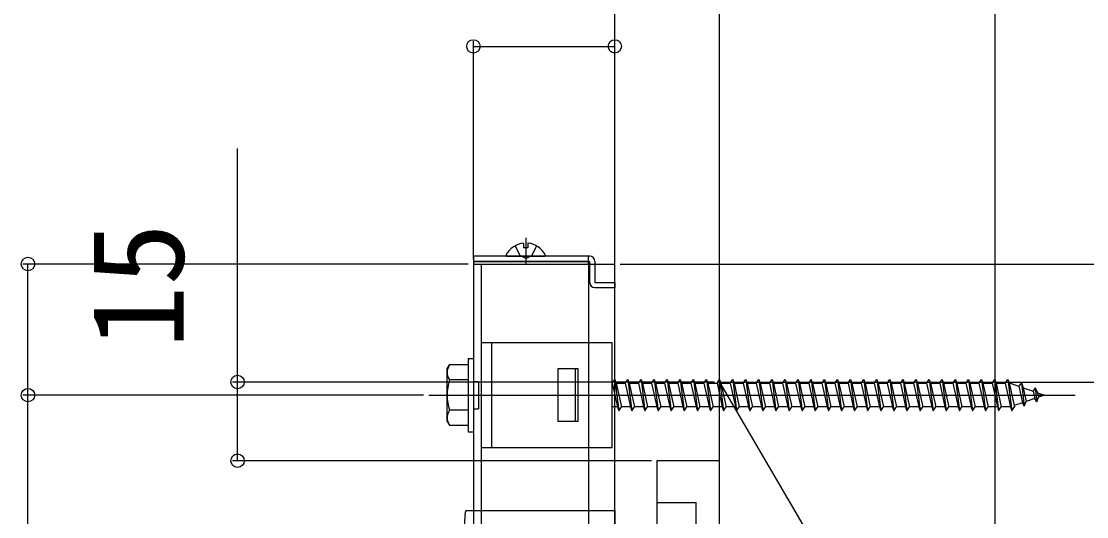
# Model space of a CAD drawing. Units: millimetres, scale not verified. Extents: x -1050 to 1050, y -1565 to 1556.
# Drawn here: x 114.7 to 318.1, y 606.8 to 701.3 of the extents above; entities that cross this region are included whole.
import ezdxf
from ezdxf.enums import TextEntityAlignment as Align

# ---------------------------------------------------------------- set-up
doc = ezdxf.new("R2010")
doc.units = ezdxf.units.MM
doc.header["$LTSCALE"] = 8
for name, color, linetype in [('0-4_YKK_12', 2, 'Continuous'), ('0-5_YKK_13', 4, 'Continuous'), ('0-6_YKK_D', 6, 'Continuous'), ('0-8_YSS_K', 3, 'Continuous')]:
    doc.layers.add(name, color=color, linetype=linetype)
doc.styles.add('ＭＳ ゴシック', font='')
doc.styles.get('ＭＳ ゴシック').set_extended_font_data('MS Gothic')

msp = doc.modelspace()

# ---------------------------------------------------------------- linework, layer by layer
at = {"layer": '0-4_YKK_12'}
for p, q in [((300.5, 1033), (300.5, 226.839)), ((210.999, 660.001), (210.999, 654.881)), ((201, 655.001), (228, 655.001)), ((201, 655.001), (201, 586.639)), ((202.5, 655.001), (202.5, 586.759)), ((223, 655.001), (223, 587.999)), ((228, 330.001), (228, 655.001)), ((197.5, 630.001), (232.5, 630.001))]:
    msp.add_line(p, q, dxfattribs=at)
at = {"layer": '0-5_YKK_13'}
for p, q in [((210.574, 658.979), (210.574, 658.101)), ((208.949, 658.467), (209.854, 656.651)), ((213.049, 658.467), (212.144, 656.651)), ((207.404, 656.501), (214.595, 656.501)), ((210.999, 656.043), (209.854, 656.651)), ((210.999, 656.043), (212.144, 656.651)), ((223, 655.501), (223, 656.501)), ((223.2, 655.001), (223.2, 655.501)), ((223.2, 651.501), (223.2, 655.001)), ((224.2, 655.501), (224.2, 655.001)), ((224.2, 655.001), (224.2, 651.501)), ((224.2, 651.501), (228, 651.501)), ((228, 651.501), (228, 650.501)), ((224.2, 650.501), (228, 650.501)), ((204.5, 620.001), (204.5, 640.001)), ((200, 637.001), (200, 623.001)), ((200, 637.001), (201, 637.001)), ((201, 637.001), (201, 623.001)), ((196, 635.001), (196.433, 635.751)), ((196, 625.001), (196, 635.001)), ((200, 635.751), (196.431, 635.751)), ((200, 635.751), (200, 624.251)), ((221, 635.001), (217.097, 635.001)), ((217.097, 635.001), (217.097, 625.001)), ((220.5, 625.001), (220.5, 635.001)), ((221, 625.001), (221, 635.001)), ((200, 632.888), (196.447, 632.888)), ((201, 632.601), (202, 632.601)), ((201.5, 632.601), (202, 632.601)), ((202, 632.601), (202, 627.401)), ((202, 632.601), (202, 627.401)), ((227.5, 632.251), (228, 633.001)), ((228, 633.001), (228.75, 627.001)), ((228, 633.001), (228.25, 632.251)), ((230.5, 633.001), (231.25, 627.001)), ((233, 633.001), (233.75, 627.001)), ((235.5, 633.001), (236.25, 627.001)), ((238, 633.001), (238.75, 627.001)), ((240.5, 633.001), (241.25, 627.001)), ((243, 633.001), (243.75, 627.001)), ((245.5, 633.001), (246.25, 627.001)), ((248, 633.001), (248.75, 627.001)), ((250.5, 633.001), (251.25, 627.001)), ((253, 633.001), (253.75, 627.001)), ((255.5, 633.001), (256.25, 627.001)), ((258, 633.001), (258.75, 627.001)), ((260.5, 633.001), (261.25, 627.001)), ((263, 633.001), (263.75, 627.001)), ((265.5, 633.001), (266.25, 627.001)), ((268, 633.001), (268.75, 627.001)), ((270.5, 633.001), (271.25, 627.001)), ((273, 633.001), (273.75, 627.001)), ((275.5, 633.001), (276.25, 627.001)), ((278, 633.001), (278.75, 627.001)), ((280.5, 633.001), (281.25, 627.001)), ((283, 633.001), (283.75, 627.001)), ((285.5, 633.001), (286.25, 627.001)), ((288, 633.001), (288.75, 627.001)), ((290.5, 633.001), (291.25, 627.001)), ((293, 633.001), (293.75, 627.001)), ((295.5, 633.001), (296.25, 627.001)), ((298, 633.001), (298.75, 627.001)), ((300.5, 633.001), (301.25, 627.001)), ((303, 633.001), (303.75, 627.001)), ((227.5, 632.251), (228.5, 627.751)), ((228.25, 632.251), (229.25, 627.751)), ((228.25, 632.251), (230, 632.251)), ((230.75, 632.251), (232.5, 632.251)), ((230.75, 632.251), (231.75, 627.751)), ((233.25, 632.251), (235, 632.251)), ((233.25, 632.251), (234.25, 627.751)), ((235.75, 632.251), (237.5, 632.251)), ((235.75, 632.251), (236.75, 627.751)), ((238.25, 632.251), (240, 632.251)), ((238.25, 632.251), (239.25, 627.751)), ((240.75, 632.251), (242.5, 632.251)), ((240.75, 632.251), (241.75, 627.751)), ((243.25, 632.251), (245, 632.251)), ((243.25, 632.251), (244.25, 627.751)), ((245.75, 632.251), (247.5, 632.251)), ((245.75, 632.251), (246.75, 627.751)), ((248.25, 632.251), (250, 632.251)), ((248.25, 632.251), (249.25, 627.751)), ((250.75, 632.251), (252.5, 632.251)), ((250.75, 632.251), (251.75, 627.751)), ((253.25, 632.251), (255, 632.251)), ((253.25, 632.251), (254.25, 627.751)), ((255.75, 632.251), (257.5, 632.251)), ((255.75, 632.251), (256.75, 627.751)), ((258.25, 632.251), (260, 632.251)), ((258.25, 632.251), (259.25, 627.751)), ((260.75, 632.251), (262.5, 632.251)), ((260.75, 632.251), (261.75, 627.751)), ((263.25, 632.251), (265, 632.251)), ((263.25, 632.251), (264.25, 627.751)), ((265.75, 632.251), (267.5, 632.251)), ((265.75, 632.251), (266.75, 627.751)), ((268.25, 632.251), (270, 632.251)), ((268.25, 632.251), (269.25, 627.751)), ((270.75, 632.251), (272.5, 632.251)), ((270.75, 632.251), (271.75, 627.751)), ((273.25, 632.251), (275, 632.251)), ((273.25, 632.251), (274.25, 627.751)), ((275.75, 632.251), (277.5, 632.251)), ((275.75, 632.251), (276.75, 627.751)), ((278.25, 632.251), (280, 632.251)), ((278.25, 632.251), (279.25, 627.751)), ((280.75, 632.251), (282.5, 632.251)), ((280.75, 632.251), (281.75, 627.751)), ((283.25, 632.251), (285, 632.251)), ((283.25, 632.251), (284.25, 627.751)), ((285.75, 632.251), (287.5, 632.251)), ((285.75, 632.251), (286.75, 627.751)), ((288.25, 632.251), (290, 632.251)), ((288.25, 632.251), (289.25, 627.751)), ((290.75, 632.251), (292.5, 632.251)), ((290.75, 632.251), (291.75, 627.751)), ((293.25, 632.251), (295, 632.251)), ((293.25, 632.251), (294.25, 627.751)), ((295.75, 632.251), (297.5, 632.251)), ((295.75, 632.251), (296.75, 627.751)), ((298.25, 632.251), (300, 632.251)), ((298.25, 632.251), (299.25, 627.751)), ((300.75, 632.251), (302.5, 632.251)), ((300.75, 632.251), (301.75, 627.751)), ((303.25, 632.251), (303.466, 632.251)), ((303.25, 632.251), (304.25, 627.751)), ((303.466, 632.251), (305.127, 631.679)), ((305.586, 632.314), (305.127, 631.679)), ((305.127, 631.679), (305.82, 628.562)), ((305.586, 632.314), (305.939, 631.399)), ((305.586, 632.314), (306.14, 627.879)), ((305.939, 631.399), (307.834, 630.747)), ((305.939, 631.399), (306.517, 628.801)), ((308.198, 631.414), (307.834, 630.747)), ((307.834, 630.747), (308.142, 629.361)), ((308.198, 631.414), (308.646, 630.467)), ((308.198, 631.414), (308.537, 628.704)), ((308.646, 630.467), (310, 630.001)), ((308.646, 630.467), (308.839, 629.601)), ((192.498, 630.001), (315.872, 630.001)), ((305.82, 628.562), (304.194, 628.002)), ((306.14, 627.879), (305.82, 628.562)), ((306.14, 627.879), (306.517, 628.801)), ((308.142, 629.361), (306.517, 628.801)), ((308.537, 628.704), (308.142, 629.361)), ((308.537, 628.704), (308.839, 629.601)), ((310, 630.001), (308.839, 629.601)), ((200, 627.114), (196.447, 627.114)), ((201, 627.401), (202, 627.401)), ((201.5, 627.401), (202, 627.401)), ((228.5, 627.751), (227.5, 627.751)), ((228.5, 627.751), (228.75, 627.001)), ((228.75, 627.001), (229.25, 627.751)), ((231, 627.751), (229.25, 627.751)), ((233.5, 627.751), (231.75, 627.751)), ((236, 627.751), (234.25, 627.751)), ((238.5, 627.751), (236.75, 627.751)), ((241, 627.751), (239.25, 627.751)), ((243.5, 627.751), (241.75, 627.751)), ((246, 627.751), (244.25, 627.751)), ((248.5, 627.751), (246.75, 627.751)), ((251, 627.751), (249.25, 627.751)), ((253.5, 627.751), (251.75, 627.751)), ((256, 627.751), (254.25, 627.751)), ((258.5, 627.751), (256.75, 627.751)), ((261, 627.751), (259.25, 627.751)), ((263.5, 627.751), (261.75, 627.751)), ((266, 627.751), (264.25, 627.751)), ((268.5, 627.751), (266.75, 627.751)), ((271, 627.751), (269.25, 627.751)), ((273.5, 627.751), (271.75, 627.751)), ((276, 627.751), (274.25, 627.751)), ((278.5, 627.751), (276.75, 627.751)), ((281, 627.751), (279.25, 627.751)), ((283.5, 627.751), (281.75, 627.751)), ((286, 627.751), (284.25, 627.751)), ((288.5, 627.751), (286.75, 627.751)), ((291, 627.751), (289.25, 627.751)), ((293.5, 627.751), (291.75, 627.751)), ((296, 627.751), (294.25, 627.751)), ((298.5, 627.751), (296.75, 627.751)), ((301, 627.751), (299.25, 627.751)), ((303.466, 627.751), (301.75, 627.751)), ((303.498, 627.762), (303.466, 627.751)), ((196, 625.001), (196.433, 624.251)), ((196.431, 624.251), (200, 624.251)), ((221, 625.001), (217.097, 625.001)), ((200, 623.001), (201, 623.001)), ((199.782, 607.999), (228, 607.999)), ((201, 607.999), (201, 590.416)), ((228, 607.999), (228, 593.499)), ((236, 609.501), (243.5, 609.501)), ((198.551, 592.478), (199.483, 607.717))]:
    msp.add_line(p, q, dxfattribs=at)
for points in [[(211.424, 658.979), (211.424, 658.101), (210.574, 658.101)], [(223.2, 656.501), (201, 656.501), (201, 655.501), (223.2, 655.501)], [(230, 632.251), (230.5, 633.001), (230.75, 632.251)], [(232.5, 632.251), (233, 633.001), (233.25, 632.251)], [(235, 632.251), (235.5, 633.001), (235.75, 632.251)], [(237.5, 632.251), (238, 633.001), (238.25, 632.251)], [(240, 632.251), (240.5, 633.001), (240.75, 632.251)], [(242.5, 632.251), (243, 633.001), (243.25, 632.251)], [(245, 632.251), (245.5, 633.001), (245.75, 632.251)], [(247.5, 632.251), (248, 633.001), (248.25, 632.251)], [(250, 632.251), (250.5, 633.001), (250.75, 632.251)], [(252.5, 632.251), (253, 633.001), (253.25, 632.251)], [(255, 632.251), (255.5, 633.001), (255.75, 632.251)], [(257.5, 632.251), (258, 633.001), (258.25, 632.251)], [(260, 632.251), (260.5, 633.001), (260.75, 632.251)], [(262.5, 632.251), (263, 633.001), (263.25, 632.251)], [(265, 632.251), (265.5, 633.001), (265.75, 632.251)], [(267.5, 632.251), (268, 633.001), (268.25, 632.251)], [(270, 632.251), (270.5, 633.001), (270.75, 632.251)], [(272.5, 632.251), (273, 633.001), (273.25, 632.251)], [(275, 632.251), (275.5, 633.001), (275.75, 632.251)], [(277.5, 632.251), (278, 633.001), (278.25, 632.251)], [(280, 632.251), (280.5, 633.001), (280.75, 632.251)], [(282.5, 632.251), (283, 633.001), (283.25, 632.251)], [(285, 632.251), (285.5, 633.001), (285.75, 632.251)], [(287.5, 632.251), (288, 633.001), (288.25, 632.251)], [(290, 632.251), (290.5, 633.001), (290.75, 632.251)], [(292.5, 632.251), (293, 633.001), (293.25, 632.251)], [(295, 632.251), (295.5, 633.001), (295.75, 632.251)], [(297.5, 632.251), (298, 633.001), (298.25, 632.251)], [(300, 632.251), (300.5, 633.001), (300.75, 632.251)], [(302.5, 632.251), (303, 633.001), (303.25, 632.251)], [(230, 632.251), (231, 627.751), (231.25, 627.001), (231.75, 627.751)], [(232.5, 632.251), (233.5, 627.751), (233.75, 627.001), (234.25, 627.751)], [(235, 632.251), (236, 627.751), (236.25, 627.001), (236.75, 627.751)], [(237.5, 632.251), (238.5, 627.751), (238.75, 627.001), (239.25, 627.751)], [(240, 632.251), (241, 627.751), (241.25, 627.001), (241.75, 627.751)], [(242.5, 632.251), (243.5, 627.751), (243.75, 627.001), (244.25, 627.751)], [(245, 632.251), (246, 627.751), (246.25, 627.001), (246.75, 627.751)], [(247.5, 632.251), (248.5, 627.751), (248.75, 627.001), (249.25, 627.751)], [(250, 632.251), (251, 627.751), (251.25, 627.001), (251.75, 627.751)], [(252.5, 632.251), (253.5, 627.751), (253.75, 627.001), (254.25, 627.751)], [(255, 632.251), (256, 627.751), (256.25, 627.001), (256.75, 627.751)], [(257.5, 632.251), (258.5, 627.751), (258.75, 627.001), (259.25, 627.751)], [(260, 632.251), (261, 627.751), (261.25, 627.001), (261.75, 627.751)], [(262.5, 632.251), (263.5, 627.751), (263.75, 627.001), (264.25, 627.751)], [(265, 632.251), (266, 627.751), (266.25, 627.001), (266.75, 627.751)], [(267.5, 632.251), (268.5, 627.751), (268.75, 627.001), (269.25, 627.751)], [(270, 632.251), (271, 627.751), (271.25, 627.001), (271.75, 627.751)], [(272.5, 632.251), (273.5, 627.751), (273.75, 627.001), (274.25, 627.751)], [(275, 632.251), (276, 627.751), (276.25, 627.001), (276.75, 627.751)], [(277.5, 632.251), (278.5, 627.751), (278.75, 627.001), (279.25, 627.751)], [(280, 632.251), (281, 627.751), (281.25, 627.001), (281.75, 627.751)], [(282.5, 632.251), (283.5, 627.751), (283.75, 627.001), (284.25, 627.751)], [(285, 632.251), (286, 627.751), (286.25, 627.001), (286.75, 627.751)], [(287.5, 632.251), (288.5, 627.751), (288.75, 627.001), (289.25, 627.751)], [(290, 632.251), (291, 627.751), (291.25, 627.001), (291.75, 627.751)], [(292.5, 632.251), (293.5, 627.751), (293.75, 627.001), (294.25, 627.751)], [(295, 632.251), (296, 627.751), (296.25, 627.001), (296.75, 627.751)], [(297.5, 632.251), (298.5, 627.751), (298.75, 627.001), (299.25, 627.751)], [(300, 632.251), (301, 627.751), (301.25, 627.001), (301.75, 627.751)], [(302.5, 632.251), (303.5, 627.751), (303.75, 627.001), (304.25, 627.751)], [(236, 585.501), (243.5, 585.501), (243.5, 609.501)]]:
    msp.add_lwpolyline(points, dxfattribs=at)
for points in [[(223, 655.001), (223, 655.501), (201, 655.501), (201, 655.001)], [(202.5, 620.001), (227.5, 620.001), (227.5, 640.001), (202.5, 640.001)], [(248, 367.501), (248, 617.501), (236, 617.501), (236, 367.501)]]:
    msp.add_lwpolyline(points, close=True, dxfattribs=at)
for centre, radius, start, end in [((210.999, 654.801), 4.2, 95.80773, 152.71904), ((210.999, 654.801), 4.2, 27.28096, 84.19227), ((207.404, 656.655), 0.154, 152.71904, 270), ((214.595, 656.655), 0.154, 270, 27.28096), ((223.2, 655.501), 1, 0, 90), ((224.2, 651.501), 1, 180, 270), ((198.556, 634.331), 2.556, 146.25178, 214.38425), ((205.553, 630.001), 9.553, 162.41205, 197.58795), ((198.556, 625.671), 2.556, 145.61575, 213.74822), ((199.782, 607.699), 0.3, 90, 176.5)]:
    msp.add_arc(centre, radius, start, end, dxfattribs=at)
at = {"layer": '0-6_YKK_D'}
for p, q in [((201, 656.001), (201, 697.501)), ((228, 656.001), (228, 697.501)), ((201, 696.501), (228, 696.501)), ((200, 655.001), (115, 655.001)), ((116, 630.001), (116, 655.001)), ((229, 655.001), (329, 655.001)), ((247, 632.501), (155, 632.501)), ((191.498, 630.001), (115, 630.001)), ((191.498, 630.001), (115, 630.001)), ((116, 587.999), (116, 630.001)), ((235, 617.501), (155, 617.501))]:
    msp.add_line(p, q, dxfattribs=at)
msp.add_lwpolyline([(156, 617.501), (156, 632.501), (156, 677.055)], dxfattribs=at)
for centre in [(201, 696.501), (228, 696.501), (116, 655.001), (156, 632.501), (116, 630.001), (116, 630.001), (156, 617.501)]:
    msp.add_circle(centre, 1.275, dxfattribs=at)
at = {"layer": '0-8_YSS_K'}
for p, q in [((228, 226.839), (228, 1033)), ((248, 226.839), (248, 1033)), ((248, 632.501), (353, 452.501))]:
    msp.add_line(p, q, dxfattribs=at)
msp.add_lwpolyline([(248, 452.501), (248, 632.501), (353, 632.501), (353, 452.501)], close=True, dxfattribs=at)

# ---------------------------------------------------------------- texts
at = {"layer": '0-6_YKK_D', "style": 'ＭＳ ゴシック'}
msp.add_text('15', height=17.6, rotation=90, dxfattribs=at).set_placement((151, 638.919), align=Align.BOTTOM_LEFT)

doc.saveas('drawing.dxf')
